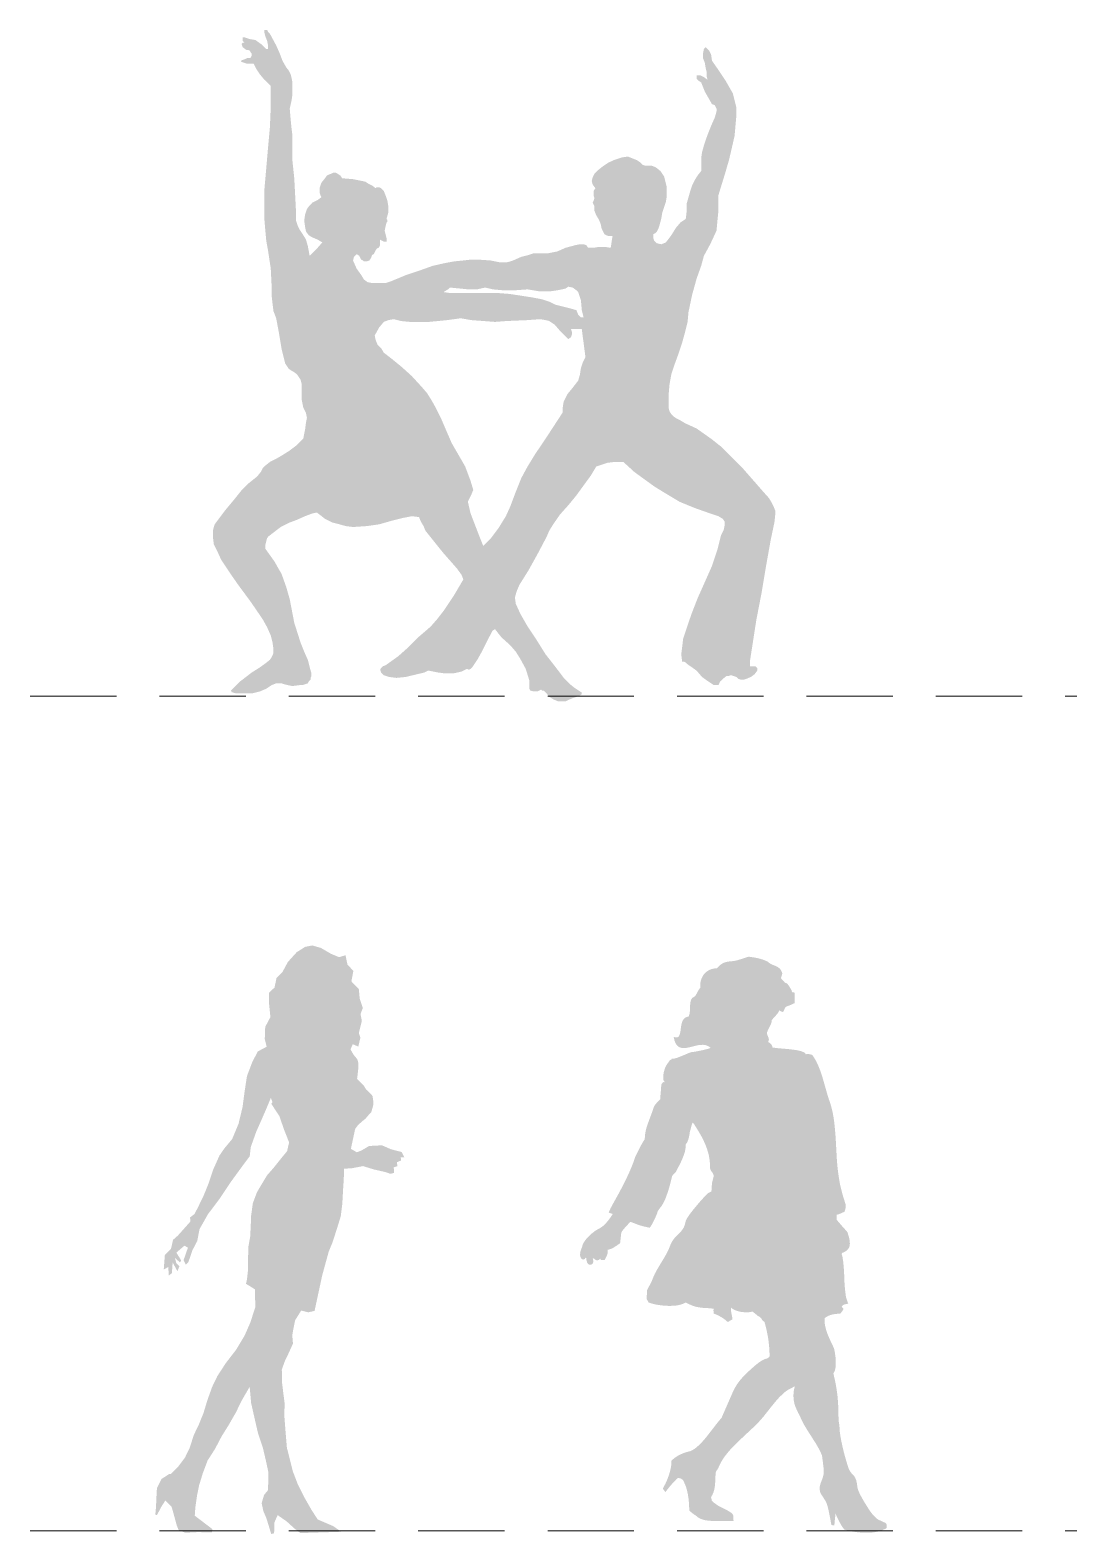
# Model space of a CAD drawing. Header units: millimetres. Extents: x 236 to 248.7, y 149.2 to 166.6.
# Drawn here: x 235.956 to 238.967, y 157.48 to 161.841 of the extents above; entities that cross this region are included whole.
import ezdxf

# ---------------------------------------------------------------- set-up
doc = ezdxf.new("R2010")
doc.units = ezdxf.units.MM
doc.linetypes.add('TRATTEGGIATA2', pattern=[0.375, 0.25, -0.125])
doc.layers.add('FIGURE_PERSONE', color=252, linetype='Continuous', lineweight=0)

msp = doc.modelspace()

# ---------------------------------------------------------------- hatches: boundary and pattern name
at = {"layer": 'FIGURE_PERSONE', "linetype": 'Continuous'}
h = msp.add_hatch(color=252, dxfattribs=at)
h.paths.add_polyline_path([(237.8617, 160.9946), (237.8643, 161.0234), (237.8748, 161.0732), (237.8879, 161.1204), (237.901, 161.1571), (237.9088, 161.1859), (237.9272, 161.2199), (237.9455, 161.2592), (237.9481, 161.2881), (237.9508, 161.3143), (237.9508, 161.3379), (237.9508, 161.3614), (237.9612, 161.3955), (237.9717, 161.4296), (237.9822, 161.4663), (237.9901, 161.5003), (237.9979, 161.5344), (238.0006, 161.5658), (238.0032, 161.5947), (238.0032, 161.6156), (237.9979, 161.6366), (237.9927, 161.6575), (237.9822, 161.6759), (237.9717, 161.6942), (237.9508, 161.7257), (237.9324, 161.7519), (237.9298, 161.7702), (237.9246, 161.7807), (237.9193, 161.7859), (237.9141, 161.7912), (237.9088, 161.7859), (237.9062, 161.7728), (237.9062, 161.7597), (237.9115, 161.7466), (237.9141, 161.7309), (237.9167, 161.7204), (237.9167, 161.7073), (237.9193, 161.6969), (237.9088, 161.7047), (237.8984, 161.71), (237.8931, 161.71), (237.8879, 161.71), (237.8879, 161.7047), (237.8879, 161.6995), (237.8931, 161.6942), (237.901, 161.689), (237.9115, 161.6628), (237.9324, 161.6261), (237.9403, 161.6235), (237.9429, 161.6182), (237.9455, 161.613), (237.9455, 161.6051), (237.9403, 161.5868), (237.9298, 161.5632), (237.9193, 161.537), (237.9088, 161.5056), (237.9036, 161.4872), (237.901, 161.4689), (237.901, 161.4505), (237.901, 161.4322), (237.8905, 161.4191), (237.8826, 161.406), (237.8748, 161.3903), (237.8695, 161.3745), (237.8643, 161.3562), (237.8591, 161.3379), (237.8591, 161.3169), (237.8564, 161.2933), (237.8407, 161.2828), (237.8276, 161.2671), (237.8145, 161.2461), (237.7988, 161.2252), (237.7857, 161.2199), (237.7726, 161.2226), (237.77, 161.2252), (237.7647, 161.2304), (237.7621, 161.2383), (237.7621, 161.2488), (237.7673, 161.2514), (237.7726, 161.2566), (237.7778, 161.2671), (237.7804, 161.275), (237.7857, 161.2959), (237.7883, 161.3117), (237.7935, 161.3274), (237.7988, 161.3431), (237.8014, 161.3588), (237.8014, 161.3719), (237.8014, 161.385), (237.7988, 161.3955), (237.7962, 161.406), (237.7935, 161.4165), (237.7831, 161.4322), (237.77, 161.4427), (237.7569, 161.4479), (237.7464, 161.4479), (237.7385, 161.4479), (237.7307, 161.4505), (237.7228, 161.4584), (237.7149, 161.4636), (237.7018, 161.4689), (237.6887, 161.4741), (237.6704, 161.4715), (237.6468, 161.4636), (237.6311, 161.4558), (237.6154, 161.4453), (237.6023, 161.4348), (237.5918, 161.4243), (237.5865, 161.4139), (237.5839, 161.4034), (237.5865, 161.3929), (237.5944, 161.3824), (237.5892, 161.3745), (237.5892, 161.3693), (237.5892, 161.3614), (237.5918, 161.3536), (237.5892, 161.3457), (237.5865, 161.3405), (237.5892, 161.3352), (237.5918, 161.33), (237.5918, 161.3169), (237.597, 161.3038), (237.6049, 161.2907), (237.6101, 161.2776), (237.6127, 161.2645), (237.618, 161.254), (237.6206, 161.2488), (237.6258, 161.2461), (237.6337, 161.2435), (237.6442, 161.2435), (237.6416, 161.2278), (237.6389, 161.2095), (237.6232, 161.2121), (237.6049, 161.2121), (237.5892, 161.2095), (237.5734, 161.2095), (237.5682, 161.2173), (237.5603, 161.2199), (237.5498, 161.2199), (237.5367, 161.2173), (237.5079, 161.2095), (237.4843, 161.199), (237.4581, 161.1937), (237.4319, 161.1937), (237.4162, 161.1937), (237.4005, 161.1885), (237.3795, 161.1833), (237.3559, 161.1728), (237.3481, 161.1702), (237.3376, 161.1675), (237.3271, 161.1675), (237.3166, 161.1675), (237.2904, 161.1728), (237.2537, 161.1754), (237.2354, 161.1754), (237.2118, 161.1728), (237.1856, 161.1702), (237.1568, 161.1649), (237.1227, 161.1571), (237.086, 161.144), (237.0467, 161.1309), (237.0022, 161.1125), (236.9865, 161.1073), (236.9655, 161.1073), (236.9472, 161.1073), (236.9341, 161.1099), (236.9236, 161.1177), (236.9157, 161.1309), (236.9026, 161.1492), (236.8921, 161.1728), (236.8947, 161.1833), (236.9026, 161.1911), (236.9105, 161.1859), (236.9157, 161.1754), (236.921, 161.1728), (236.9236, 161.1702), (236.9314, 161.1702), (236.9393, 161.1728), (236.9445, 161.1806), (236.9472, 161.1885), (236.9524, 161.1911), (236.955, 161.1964), (236.9576, 161.2016), (236.9603, 161.2068), (236.9672, 161.2103), (236.9707, 161.2173), (236.9707, 161.2252), (236.9707, 161.233), (236.9812, 161.2278), (236.9891, 161.2278), (236.9891, 161.2383), (236.9838, 161.2592), (236.9865, 161.2724), (236.9891, 161.2828), (236.9917, 161.2855), (236.9917, 161.2907), (236.9891, 161.2933), (236.9943, 161.3117), (236.9943, 161.33), (236.9917, 161.3457), (236.9865, 161.3614), (236.9812, 161.3745), (236.9734, 161.3824), (236.9681, 161.385), (236.9603, 161.385), (236.9576, 161.3824), (236.9472, 161.3903), (236.9367, 161.3955), (236.9288, 161.4008), (236.9183, 161.4034), (236.8921, 161.4086), (236.8607, 161.4112), (236.8554, 161.4191), (236.8476, 161.4243), (236.8423, 161.427), (236.8345, 161.427), (236.8292, 161.4243), (236.8214, 161.4217), (236.8161, 161.4191), (236.8109, 161.4112), (236.8004, 161.3981), (236.7952, 161.3824), (236.7952, 161.3745), (236.7952, 161.3693), (236.7978, 161.3614), (236.8004, 161.3562), (236.7899, 161.3483), (236.7742, 161.3405), (236.7664, 161.3326), (236.7585, 161.3221), (236.7532, 161.3064), (236.7506, 161.2881), (236.7532, 161.2697), (236.7559, 161.2566), (236.7637, 161.2461), (236.7716, 161.2409), (236.7899, 161.233), (236.803, 161.2252), (236.7847, 161.2042), (236.7664, 161.1859), (236.7611, 161.2147), (236.7559, 161.233), (236.748, 161.2461), (236.7428, 161.254), (236.7375, 161.2619), (236.7323, 161.2724), (236.727, 161.2881), (236.727, 161.3117), (236.7244, 161.3614), (236.7218, 161.4112), (236.7166, 161.461), (236.7166, 161.5108), (236.7166, 161.5344), (236.7139, 161.5554), (236.7113, 161.5816), (236.7087, 161.613), (236.7139, 161.6366), (236.7166, 161.6549), (236.7166, 161.6733), (236.7166, 161.689), (236.7139, 161.7021), (236.7113, 161.7126), (236.7061, 161.7231), (236.6982, 161.7335), (236.6877, 161.7519), (236.6799, 161.7728), (236.6694, 161.7964), (236.6511, 161.8305), (236.6458, 161.8357), (236.6432, 161.841), (236.6353, 161.841), (236.6353, 161.8331), (236.638, 161.8226), (236.6432, 161.8095), (236.6458, 161.7964), (236.6458, 161.7912), (236.6458, 161.7859), (236.6406, 161.7859), (236.6275, 161.799), (236.6091, 161.8122), (236.5934, 161.8148), (236.5777, 161.82), (236.5724, 161.82), (236.5724, 161.8148), (236.5724, 161.8095), (236.5777, 161.8043), (236.5724, 161.8043), (236.5698, 161.8017), (236.5698, 161.799), (236.5724, 161.7912), (236.5829, 161.7833), (236.5882, 161.7833), (236.5934, 161.7807), (236.596, 161.7755), (236.5986, 161.7728), (236.5986, 161.7676), (236.596, 161.7624), (236.5934, 161.7597), (236.5855, 161.7597), (236.5803, 161.7571), (236.5724, 161.7545), (236.5698, 161.7545), (236.5672, 161.7493), (236.5829, 161.744), (236.6039, 161.744), (236.6117, 161.7283), (236.6222, 161.7126), (236.6353, 161.6969), (236.6537, 161.6785), (236.6537, 161.6182), (236.6511, 161.558), (236.6458, 161.5003), (236.6406, 161.4401), (236.6353, 161.3798), (236.6353, 161.3195), (236.6353, 161.2907), (236.638, 161.2592), (236.6406, 161.2304), (236.6458, 161.2016), (236.6537, 161.1492), (236.6563, 161.0968), (236.6563, 161.0706), (236.6589, 161.047), (236.6615, 161.026), (236.6694, 161.0051), (236.6773, 160.9631), (236.6851, 160.916), (236.6904, 160.895), (236.6956, 160.8741), (236.7008, 160.8662), (236.7061, 160.8583), (236.7139, 160.8531), (236.7192, 160.8505), (236.7297, 160.8426), (236.7349, 160.8347), (236.7401, 160.8269), (236.7428, 160.8164), (236.7428, 160.7954), (236.7428, 160.7719), (236.748, 160.7457), (236.7559, 160.7299), (236.7585, 160.7168), (236.7559, 160.7037), (236.7532, 160.6828), (236.748, 160.6566), (236.727, 160.6356), (236.7061, 160.6199), (236.6851, 160.6068), (236.6668, 160.5963), (236.6511, 160.5884), (236.638, 160.5779), (236.6301, 160.5701), (236.6248, 160.5596), (236.6144, 160.5465), (236.5882, 160.5255), (236.5698, 160.5072), (236.5489, 160.481), (236.5227, 160.4496), (236.4912, 160.4076), (236.4886, 160.3998), (236.486, 160.3893), (236.486, 160.3814), (236.486, 160.3709), (236.4886, 160.35), (236.4991, 160.329), (236.5096, 160.3054), (236.5253, 160.2818), (236.541, 160.2583), (236.5593, 160.2321), (236.596, 160.1823), (236.6301, 160.1325), (236.6432, 160.1089), (236.6537, 160.0853), (236.6589, 160.0644), (236.6615, 160.046), (236.6615, 160.0355), (236.6589, 160.0277), (236.6563, 160.0224), (236.6511, 160.0146), (236.638, 160.0041), (236.6196, 159.991), (236.5986, 159.9779), (236.5646, 159.9517), (236.5515, 159.9386), (236.541, 159.9281), (236.5384, 159.9255), (236.541, 159.9202), (236.5436, 159.9202), (236.5515, 159.9176), (236.5777, 159.9176), (236.6013, 159.9176), (236.6222, 159.9229), (236.6406, 159.9307), (236.6563, 159.9412), (236.6694, 159.9464), (236.6773, 159.9464), (236.6851, 159.9464), (236.693, 159.9438), (236.7035, 159.9412), (236.7166, 159.9386), (236.7375, 159.9412), (236.7454, 159.9412), (236.7532, 159.9438), (236.7611, 159.9464), (236.7637, 159.9517), (236.769, 159.9569), (236.769, 159.9622), (236.7716, 159.9674), (236.7716, 159.9753), (236.7664, 159.9936), (236.7611, 160.0146), (236.7506, 160.0382), (236.7401, 160.0644), (236.7218, 160.122), (236.7087, 160.1901), (236.6982, 160.2268), (236.6851, 160.2635), (236.6746, 160.2818), (236.6642, 160.3002), (236.6511, 160.3185), (236.638, 160.3369), (236.638, 160.3474), (236.6406, 160.3578), (236.6432, 160.3683), (236.6484, 160.3736), (236.6825, 160.3998), (236.7087, 160.4129), (236.7297, 160.4207), (236.7532, 160.4312), (236.7742, 160.4391), (236.7873, 160.4417), (236.7978, 160.4338), (236.8109, 160.4233), (236.8319, 160.4129), (236.8528, 160.4076), (236.8712, 160.4024), (236.8921, 160.3998), (236.9314, 160.4024), (236.9681, 160.4076), (237.0048, 160.4181), (237.0363, 160.426), (237.0625, 160.4312), (237.0834, 160.4286), (237.0887, 160.4155), (237.0965, 160.4024), (237.1018, 160.3893), (237.1122, 160.3762), (237.1332, 160.35), (237.1542, 160.3238), (237.1751, 160.3002), (237.1935, 160.2792), (237.2066, 160.2609), (237.2118, 160.2478), (237.1856, 160.2032), (237.1542, 160.1561), (237.1358, 160.1325), (237.1175, 160.1115), (237.0965, 160.0932), (237.0782, 160.0775), (237.0625, 160.0617), (237.0467, 160.046), (237.0231, 160.025), (236.9865, 159.9988), (236.9786, 159.9962), (236.9734, 159.991), (236.9707, 159.9857), (236.9734, 159.9779), (236.9812, 159.97), (236.9969, 159.9648), (237.0179, 159.9622), (237.0441, 159.9648), (237.0991, 159.9779), (237.1104, 159.9835), (237.1384, 159.9779), (237.1568, 159.9753), (237.183, 159.9753), (237.2066, 159.9805), (237.2223, 159.9884), (237.2275, 159.9857), (237.2328, 159.9884), (237.238, 159.9936), (237.2433, 160.0015), (237.2537, 160.0172), (237.2668, 160.0408), (237.2773, 160.0617), (237.2878, 160.0827), (237.2957, 160.0984), (237.3035, 160.1037), (237.3219, 160.0801), (237.3481, 160.0565), (237.3638, 160.0382), (237.3769, 160.0172), (237.3926, 159.9884), (237.4031, 159.9543), (237.4031, 159.9438), (237.4031, 159.936), (237.4031, 159.9307), (237.4057, 159.9255), (237.4162, 159.9229), (237.4267, 159.9229), (237.4319, 159.9255), (237.4372, 159.9281), (237.4398, 159.9255), (237.445, 159.9255), (237.4529, 159.9176), (237.4608, 159.9071), (237.4739, 159.8993), (237.487, 159.894), (237.4974, 159.894), (237.5079, 159.894), (237.5184, 159.8993), (237.5315, 159.9045), (237.5472, 159.9098), (237.5551, 159.915), (237.5551, 159.9202), (237.5498, 159.9229), (237.5341, 159.9333), (237.521, 159.9438), (237.5027, 159.9622), (237.4791, 159.9936), (237.4503, 160.0303), (237.4241, 160.0722), (237.3979, 160.1115), (237.3769, 160.1482), (237.3638, 160.177), (237.3612, 160.1954), (237.3664, 160.2137), (237.3743, 160.2321), (237.3874, 160.253), (237.4005, 160.274), (237.4267, 160.3212), (237.4529, 160.3709), (237.4608, 160.3893), (237.4739, 160.4102), (237.4922, 160.4364), (237.5158, 160.4627), (237.5394, 160.4915), (237.5603, 160.5203), (237.5813, 160.5491), (237.597, 160.5753), (237.6127, 160.5806), (237.6285, 160.5858), (237.6494, 160.5884), (237.6756, 160.5884), (237.7071, 160.5596), (237.7647, 160.5177), (237.7988, 160.4967), (237.8381, 160.4731), (237.8826, 160.4548), (237.9272, 160.4391), (237.9508, 160.4312), (237.9639, 160.4233), (237.9691, 160.4155), (237.9691, 160.405), (237.9665, 160.3919), (237.9586, 160.3762), (237.9481, 160.3343), (237.9324, 160.2871), (237.9115, 160.2399), (237.8905, 160.1928), (237.8722, 160.1456), (237.8564, 160.0984), (237.8486, 160.0748), (237.8459, 160.0513), (237.8433, 160.0303), (237.8459, 160.0093), (237.8512, 160.0093), (237.8564, 160.0067), (237.8617, 160.0015), (237.8695, 159.9962), (237.8879, 159.9831), (237.9036, 159.9648), (237.9219, 159.9517), (237.9377, 159.9412), (237.9429, 159.9412), (237.9508, 159.9412), (237.9534, 159.9464), (237.956, 159.9517), (237.9639, 159.9595), (237.9743, 159.9674), (237.9796, 159.9674), (237.9874, 159.97), (237.9953, 159.9674), (238.0032, 159.9648), (238.0084, 159.9595), (238.0163, 159.9569), (238.0241, 159.9569), (238.032, 159.9595), (238.0451, 159.9648), (238.0556, 159.9726), (238.0634, 159.9831), (238.0634, 159.991), (238.0608, 159.9936), (238.0582, 159.9962), (238.0503, 159.9962), (238.0425, 159.9962), (238.0425, 160.0119), (238.0503, 160.0617), (238.0608, 160.1299), (238.0765, 160.2111), (238.0896, 160.2897), (238.1027, 160.3631), (238.1132, 160.4129), (238.1158, 160.4364), (238.1158, 160.4469), (238.1106, 160.46), (238.1054, 160.4705), (238.0975, 160.4836), (238.0765, 160.5072), (238.0582, 160.5282), (238.0215, 160.5701), (237.9874, 160.6042), (237.9586, 160.633), (237.9324, 160.6539), (237.8879, 160.6854), (237.8538, 160.7011), (237.8407, 160.709), (237.8302, 160.7142), (237.8224, 160.7195), (237.8145, 160.7273), (237.8093, 160.7352), (237.8066, 160.7457), (237.8066, 160.7614), (237.8066, 160.7823), (237.8093, 160.8138), (237.8145, 160.8426), (237.825, 160.8741), (237.8355, 160.9029), (237.8459, 160.9343), (237.8538, 160.9631)])
h.paths.add_polyline_path([(236.955, 160.9553), (236.9681, 160.9789), (236.9812, 160.9946), (236.9943, 160.9998), (237.01, 161.0025), (237.031, 160.9972), (237.0572, 160.9946), (237.0834, 160.9946), (237.1122, 160.9946), (237.1646, 160.9998), (237.204, 161.0051), (237.2354, 160.9998), (237.2695, 160.9972), (237.3035, 160.9946), (237.3376, 160.9972), (237.3979, 160.9998), (237.4345, 161.0025), (237.4503, 160.9998), (237.4608, 160.9972), (237.4686, 160.992), (237.4765, 160.9867), (237.4922, 160.9684), (237.5158, 160.9448), (237.5236, 160.95), (237.5263, 160.9579), (237.5263, 160.9658), (237.5236, 160.9736), (237.5551, 160.9736), (237.5577, 160.9527), (237.5603, 160.9343), (237.5629, 160.9134), (237.5656, 160.8924), (237.5577, 160.8767), (237.5525, 160.861), (237.5498, 160.8426), (237.5446, 160.8243), (237.5263, 160.8007), (237.5132, 160.785), (237.5079, 160.7745), (237.5027, 160.764), (237.5001, 160.7483), (237.5001, 160.7326), (237.4608, 160.6723), (237.4188, 160.6094), (237.3979, 160.5753), (237.3795, 160.5413), (237.3638, 160.502), (237.3481, 160.46), (237.335, 160.4312), (237.314, 160.3971), (237.2904, 160.3657), (237.2695, 160.3447), (237.259, 160.3709), (237.2459, 160.405), (237.2328, 160.4391), (237.2249, 160.4731), (237.2328, 160.4889), (237.2406, 160.5072), (237.2328, 160.5334), (237.2249, 160.5544), (237.2171, 160.5753), (237.2066, 160.5937), (237.1778, 160.6435), (237.1463, 160.7168), (237.1332, 160.743), (237.1201, 160.7666), (237.107, 160.7876), (237.0913, 160.8059), (237.0625, 160.8374), (237.0336, 160.8636), (237.0048, 160.8872), (236.9812, 160.9055), (236.9734, 160.9186), (236.9629, 160.9291), (236.9576, 160.9422)], flags=16)
h.paths.add_polyline_path([(237.1542, 161.0811), (237.1673, 161.0889), (237.1725, 161.0942), (237.2013, 161.0915), (237.2275, 161.0889), (237.2511, 161.0889), (237.2747, 161.0942), (237.2983, 161.0889), (237.3271, 161.0863), (237.3612, 161.0863), (237.3979, 161.0889), (237.4293, 161.0837), (237.466, 161.0837), (237.4843, 161.0863), (237.4974, 161.0889), (237.5079, 161.0915), (237.5158, 161.0968), (237.5289, 161.0942), (237.5394, 161.0863), (237.5446, 161.0811), (237.5472, 161.0732), (237.5498, 161.0653), (237.5525, 161.0575), (237.5551, 161.0287), (237.5603, 161.0077), (237.5525, 161.0077), (237.5498, 161.0103), (237.5446, 161.0156), (237.5394, 161.0287), (237.521, 161.0339), (237.4791, 161.0444), (237.4634, 161.0522), (237.4398, 161.0601), (237.4136, 161.0653), (237.3795, 161.0706), (237.3455, 161.0758), (237.3114, 161.0784), (237.2747, 161.0784), (237.2406, 161.0784), (237.2092, 161.0784), (237.1882, 161.0784), (237.1725, 161.0784)], flags=16)
for points in [[(236.7315, 157.6249), (236.7175, 157.6615), (236.7092, 157.6953), (236.7004, 157.7294), (236.6964, 157.7777), (236.6928, 157.8245), (236.694, 157.8571), (236.6896, 157.8916), (236.6865, 157.9175), (236.6857, 157.9562), (236.6946, 157.981), (236.7061, 158.005), (236.718, 158.0315), (236.716, 158.056), (236.7192, 158.0741), (236.7243, 158.0993), (236.7419, 158.1275), (236.7621, 158.1222), (236.7806, 158.1263), (236.8027, 158.2291), (236.8215, 158.2978), (236.833, 158.3261), (236.8471, 158.37), (236.8565, 158.4008), (236.8609, 158.4356), (236.8636, 158.4831), (236.8652, 158.5083), (236.8664, 158.5388), (236.8887, 158.5401), (236.9211, 158.5463), (236.9529, 158.5365), (236.9867, 158.5289), (237.0001, 158.5239), (237.0111, 158.5267), (237.0101, 158.5426), (237.0208, 158.5461), (237.019, 158.5575), (237.0311, 158.5624), (237.0304, 158.5716), (237.0408, 158.5715), (237.0331, 158.5872), (237.0022, 158.5951), (236.976, 158.6066), (236.9387, 158.6047), (236.9167, 158.5917), (236.9031, 158.5864), (236.8859, 158.5964), (236.8975, 158.6507), (236.8989, 158.6552), (236.9054, 158.6637), (236.9135, 158.6716), (236.9199, 158.6772), (236.9282, 158.6839), (236.9375, 158.6949), (236.9449, 158.7026), (236.9485, 158.715), (236.9511, 158.7256), (236.9507, 158.7359), (236.9484, 158.7501), (236.9402, 158.7594), (236.931, 158.7676), (236.9233, 158.7793), (236.9152, 158.7875), (236.9039, 158.7996), (236.9069, 158.8241), (236.9077, 158.845), (236.9045, 158.856), (236.8933, 158.8699), (236.8848, 158.8849), (236.8913, 158.8998), (236.9073, 158.8929), (236.9134, 158.9188), (236.9089, 158.9319), (236.9176, 158.9677), (236.9137, 158.9872), (236.9206, 159.0049), (236.9115, 159.0323), (236.9088, 159.06), (236.8873, 159.0821), (236.8931, 159.1123), (236.8759, 159.1311), (236.8703, 159.1578), (236.8515, 159.1522), (236.8278, 159.1623), (236.7991, 159.179), (236.774, 159.1862), (236.7533, 159.1821), (236.7288, 159.1666), (236.7031, 159.1381), (236.6881, 159.1101), (236.6703, 159.0914), (236.6645, 159.0641), (236.6481, 159.0486), (236.6489, 159.0159), (236.6527, 158.9786), (236.6376, 158.95), (236.6363, 158.9146), (236.6419, 158.8926), (236.616, 158.8788), (236.5998, 158.8473), (236.5847, 158.8073), (236.5781, 158.7641), (236.5719, 158.7173), (236.5603, 158.6692), (236.5419, 158.6249), (236.5187, 158.5969), (236.5051, 158.5771), (236.4871, 158.5368), (236.4732, 158.4954), (236.4584, 158.4589), (236.4416, 158.4246), (236.4326, 158.4073), (236.4198, 158.3974), (236.4208, 158.3856), (236.3847, 158.3451), (236.3705, 158.3324), (236.3647, 158.3069), (236.3468, 158.2886), (236.3435, 158.2463), (236.3566, 158.2536), (236.3583, 158.2292), (236.3671, 158.2359), (236.3694, 158.2668), (236.3832, 158.2414), (236.3889, 158.2557), (236.3798, 158.2653), (236.3759, 158.2809), (236.3904, 158.2666), (236.394, 158.2727), (236.3802, 158.2955), (236.4034, 158.3155), (236.4136, 158.3098), (236.4011, 158.2737), (236.4077, 158.2606), (236.4152, 158.2686), (236.4268, 158.3026), (236.4407, 158.3292), (236.4472, 158.3635), (236.4716, 158.4067), (236.5059, 158.4523), (236.5359, 158.4975), (236.5649, 158.5375), (236.5927, 158.575), (236.5957, 158.6015), (236.6115, 158.6458), (236.6284, 158.684), (236.6431, 158.718), (236.6539, 158.7442), (236.6588, 158.7314), (236.6552, 158.7271), (236.6791, 158.6905), (236.691, 158.6553), (236.7068, 158.6151), (236.701, 158.5896), (236.681, 158.5653), (236.6603, 158.5394), (236.6428, 158.5194), (236.6278, 158.4946), (236.6135, 158.4702), (236.6016, 158.4383), (236.5968, 158.4025), (236.5956, 158.371), (236.5941, 158.3422), (236.5885, 158.3107), (236.588, 158.2748), (236.5879, 158.2465), (236.5849, 158.2188), (236.582, 158.205), (236.6078, 158.1889), (236.6089, 158.1374), (236.5945, 158.0928), (236.578, 158.055), (236.5534, 158.0139), (236.5237, 157.9754), (236.4989, 157.9373), (236.4839, 157.9061), (236.4699, 157.8672), (236.4587, 157.83), (236.4447, 157.7956), (236.4307, 157.7666), (236.4184, 157.728), (236.4048, 157.7005), (236.3852, 157.6743), (236.3645, 157.6534), (236.3592, 157.6532), (236.3368, 157.6387), (236.3238, 157.6128), (236.3222, 157.5827), (236.3211, 157.5568), (236.3191, 157.5355), (236.3238, 157.5341), (236.336, 157.5574), (236.3481, 157.5765), (236.3662, 157.5587), (236.3745, 157.5293), (236.3811, 157.5047), (236.3867, 157.4909), (236.4062, 157.483), (236.4424, 157.4849), (236.4828, 157.484), (236.4846, 157.4935), (236.4334, 157.5325), (236.4353, 157.558), (236.4401, 157.5916), (236.4462, 157.6211), (236.4568, 157.6558), (236.4707, 157.6926), (236.4922, 157.7262), (236.5115, 157.763), (236.5327, 157.797), (236.5527, 157.8319), (236.5689, 157.8653), (236.5925, 157.9063), (236.5968, 157.8591), (236.6062, 157.8175), (236.6163, 157.7734), (236.6309, 157.7291), (236.6396, 157.6921), (236.6466, 157.6591), (236.6464, 157.6265), (236.6452, 157.6059), (236.6342, 157.5925), (236.6273, 157.5687), (236.6321, 157.546), (236.6416, 157.5236), (236.6549, 157.4796), (236.6634, 157.4813), (236.6643, 157.5129), (236.6736, 157.5341), (236.6993, 157.5162), (236.7226, 157.4951), (236.7396, 157.482), (236.8582, 157.4859), (236.8348, 157.5021), (236.7898, 157.5214), (236.7712, 157.5502), (236.7523, 157.5833)], [(238.0384, 159.1536), (238.0416, 159.1533), (238.0449, 159.1527), (238.0481, 159.1523), (238.0514, 159.1517), (238.0547, 159.1513), (238.0581, 159.1506), (238.0616, 159.15), (238.065, 159.1492), (238.0687, 159.1485), (238.0721, 159.1475), (238.0756, 159.1465), (238.0792, 159.1454), (238.0828, 159.1441), (238.0865, 159.1425), (238.0901, 159.141), (238.0938, 159.1393), (238.0966, 159.1368), (238.0997, 159.1345), (238.1028, 159.1328), (238.1058, 159.1312), (238.1089, 159.1299), (238.112, 159.1285), (238.115, 159.1274), (238.1179, 159.126), (238.1208, 159.1247), (238.1237, 159.1232), (238.1262, 159.1212), (238.1287, 159.1189), (238.131, 159.1163), (238.1329, 159.1132), (238.1348, 159.1094), (238.1363, 159.105), (238.1323, 159.0919), (238.1329, 159.0904), (238.134, 159.0889), (238.1359, 159.0869), (238.1381, 159.085), (238.14, 159.0831), (238.1419, 159.0812), (238.143, 159.0795), (238.1436, 159.0781), (238.1467, 159.0775), (238.1496, 159.0758), (238.152, 159.0733), (238.1545, 159.0701), (238.157, 159.0666), (238.1591, 159.0628), (238.1614, 159.0591), (238.1635, 159.0559), (238.1639, 159.0522), (238.1649, 159.0507), (238.1662, 159.0505), (238.1678, 159.0507), (238.1693, 159.0507), (238.1706, 159.0499), (238.1716, 159.0476), (238.172, 159.043), (238.172, 159.0191), (238.1584, 159.0129), (238.1519, 159.0106), (238.1474, 159.0083), (238.1448, 159.006), (238.143, 159.0037), (238.1421, 159.0012), (238.1413, 158.9987), (238.1402, 158.9961), (238.1381, 158.9934), (238.1371, 158.9936), (238.1361, 158.9938), (238.1352, 158.9941), (238.1342, 158.9945), (238.1329, 158.9951), (238.1313, 158.9959), (238.1296, 158.9968), (238.1273, 158.998), (238.1256, 158.9941), (238.1233, 158.9903), (238.1204, 158.9865), (238.1172, 158.9828), (238.1139, 158.9792), (238.1108, 158.9757), (238.1081, 158.9727), (238.1058, 158.9698), (238.1051, 158.9644), (238.1034, 158.9591), (238.1011, 158.9537), (238.0986, 158.9485), (238.0961, 158.9435), (238.0938, 158.9389), (238.0922, 158.9347), (238.0915, 158.9311), (238.0924, 158.9282), (238.0936, 158.9249), (238.0949, 158.9219), (238.0961, 158.9186), (238.097, 158.9154), (238.0972, 158.9123), (238.0966, 158.9092), (238.0949, 158.9063), (238.0972, 158.9052), (238.0995, 158.9039), (238.1016, 158.9019), (238.1035, 158.8998), (238.1053, 158.8977), (238.1064, 158.8952), (238.1072, 158.8929), (238.1076, 158.8904), (238.1124, 158.8897), (238.1181, 158.8889), (238.1246, 158.8881), (238.1317, 158.8876), (238.1394, 158.8868), (238.1474, 158.8862), (238.1555, 158.8855), (238.1635, 158.8845), (238.1712, 158.8835), (238.1787, 158.8824), (238.1854, 158.8809), (238.1913, 158.8793), (238.1965, 158.8774), (238.2004, 158.8753), (238.203, 158.8728), (238.2042, 158.8699), (238.2057, 158.8711), (238.2076, 158.8716), (238.2097, 158.8718), (238.212, 158.8715), (238.2145, 158.8709), (238.2172, 158.8703), (238.2199, 158.8697), (238.2224, 158.8693), (238.227, 158.863), (238.2312, 158.8561), (238.2352, 158.8488), (238.2389, 158.841), (238.2423, 158.8329), (238.2456, 158.8247), (238.2485, 158.8163), (238.2513, 158.8076), (238.254, 158.7988), (238.2565, 158.79), (238.259, 158.7814), (238.2613, 158.7729), (238.2638, 158.7645), (238.2661, 158.7564), (238.2684, 158.7486), (238.2707, 158.7411), (238.2753, 158.7283), (238.2791, 158.7146), (238.2824, 158.7005), (238.2849, 158.6859), (238.287, 158.6708), (238.2885, 158.6554), (238.2899, 158.6399), (238.291, 158.6242), (238.2918, 158.6084), (238.2928, 158.5927), (238.2935, 158.5772), (238.2945, 158.5619), (238.2958, 158.5467), (238.2974, 158.5321), (238.2993, 158.5178), (238.3016, 158.5042), (238.3029, 158.4965), (238.3046, 158.4881), (238.3068, 158.4792), (238.3091, 158.4704), (238.3114, 158.4618), (238.3138, 158.4536), (238.3163, 158.4459), (238.3184, 158.4394), (238.3198, 158.434), (238.32, 158.4286), (238.319, 158.4223), (238.3161, 158.4137), (238.3131, 158.4125), (238.3102, 158.4112), (238.3071, 158.4098), (238.3043, 158.4085), (238.3014, 158.4073), (238.2987, 158.4064), (238.2964, 158.4058), (238.2941, 158.4056), (238.2941, 158.4024), (238.2941, 158.3982), (238.2941, 158.3937), (238.2941, 158.3905), (238.2964, 158.3876), (238.2987, 158.3845), (238.3014, 158.3817), (238.3039, 158.3786), (238.3066, 158.3755), (238.3092, 158.3725), (238.3119, 158.3696), (238.3144, 158.3669), (238.3167, 158.3642), (238.3188, 158.3617), (238.3209, 158.3594), (238.3227, 158.3573), (238.324, 158.3554), (238.325, 158.3541), (238.3255, 158.3527), (238.3257, 158.352), (238.328, 158.3447), (238.3298, 158.3381), (238.3311, 158.3322), (238.3317, 158.3268), (238.3319, 158.322), (238.3317, 158.3178), (238.3309, 158.314), (238.3298, 158.3105), (238.3282, 158.3077), (238.3263, 158.305), (238.324, 158.3027), (238.3215, 158.3006), (238.3186, 158.2987), (238.3158, 158.2971), (238.3125, 158.2956), (238.3091, 158.2942), (238.3083, 158.2906), (238.3092, 158.2872), (238.3104, 158.2841), (238.3106, 158.2824), (238.3127, 158.2686), (238.314, 158.2548), (238.315, 158.2413), (238.3156, 158.2281), (238.3161, 158.2147), (238.3167, 158.2015), (238.3179, 158.1882), (238.3196, 158.1748), (238.3198, 158.1721), (238.3204, 158.1687), (238.3211, 158.165), (238.3223, 158.1614), (238.3234, 158.1576), (238.3248, 158.1539), (238.3259, 158.1505), (238.3271, 158.1478), (238.3248, 158.1468), (238.3223, 158.1463), (238.3196, 158.1459), (238.3169, 158.1453), (238.3142, 158.1443), (238.3119, 158.143), (238.3098, 158.1411), (238.3083, 158.138), (238.3098, 158.1361), (238.3114, 158.1348), (238.3127, 158.1336), (238.3133, 158.1325), (238.3129, 158.1305), (238.3114, 158.1279), (238.3085, 158.1238), (238.3039, 158.1183), (238.3008, 158.1183), (238.2975, 158.1181), (238.2945, 158.1179), (238.2914, 158.1177), (238.2885, 158.1173), (238.2855, 158.1167), (238.2826, 158.1162), (238.2797, 158.1156), (238.2768, 158.1146), (238.2742, 158.1139), (238.2715, 158.1127), (238.2688, 158.1116), (238.2661, 158.11), (238.2636, 158.1085), (238.2611, 158.107), (238.2586, 158.105), (238.2586, 158.0966), (238.259, 158.0899), (238.2604, 158.0826), (238.263, 158.0723), (238.2644, 158.0675), (238.2661, 158.0623), (238.2682, 158.0569), (238.2707, 158.051), (238.2738, 158.0441), (238.2772, 158.0364), (238.2814, 158.0276), (238.2862, 158.0172), (238.2878, 158.0094), (238.2893, 158), (238.2906, 157.9898), (238.2912, 157.9795), (238.2912, 157.9693), (238.2901, 157.9597), (238.2878, 157.9515), (238.2841, 157.9448), (238.2882, 157.9277), (238.2916, 157.9112), (238.2941, 157.8949), (238.2962, 157.8788), (238.2975, 157.8624), (238.2985, 157.8453), (238.2989, 157.8275), (238.2991, 157.8087), (238.3008, 157.7999), (238.302, 157.7889), (238.3027, 157.7793), (238.3029, 157.7738), (238.3052, 157.7594), (238.3079, 157.7452), (238.311, 157.7312), (238.3142, 157.7176), (238.3177, 157.7044), (238.3215, 157.6914), (238.3253, 157.6785), (238.3296, 157.6662), (238.3334, 157.6601), (238.337, 157.6553), (238.3409, 157.6513), (238.3443, 157.6473), (238.3474, 157.6423), (238.3501, 157.636), (238.3522, 157.6271), (238.3537, 157.6154), (238.3543, 157.612), (238.3556, 157.6076), (238.3577, 157.6024), (238.3602, 157.5968), (238.3633, 157.5907), (238.3668, 157.5844), (238.3704, 157.5779), (238.3742, 157.5713), (238.3783, 157.5648), (238.3821, 157.5587), (238.3859, 157.5528), (238.3894, 157.5474), (238.3926, 157.5428), (238.3955, 157.539), (238.3976, 157.5361), (238.3993, 157.5342), (238.4024, 157.5311), (238.4049, 157.5288), (238.407, 157.5267), (238.4087, 157.5251), (238.4101, 157.5238), (238.4114, 157.5229), (238.4126, 157.5221), (238.4135, 157.5215), (238.4147, 157.5209), (238.4158, 157.5204), (238.4174, 157.5196), (238.4191, 157.519), (238.4212, 157.5181), (238.4237, 157.5169), (238.4268, 157.5154), (238.4304, 157.5135), (238.4335, 157.5123), (238.4356, 157.5108), (238.4371, 157.5092), (238.4381, 157.5073), (238.4386, 157.5052), (238.4388, 157.5027), (238.4388, 157.4998), (238.4386, 157.4966), (238.4325, 157.4933), (238.426, 157.4906), (238.4193, 157.4883), (238.4122, 157.4864), (238.4049, 157.4849), (238.3974, 157.4837), (238.3896, 157.4832), (238.3817, 157.4828), (238.3737, 157.483), (238.3654, 157.4834), (238.3572, 157.4841), (238.3489, 157.4851), (238.3405, 157.4864), (238.3322, 157.4882), (238.324, 157.4901), (238.3158, 157.4924), (238.3125, 157.4966), (238.3089, 157.502), (238.3052, 157.5081), (238.3018, 157.5146), (238.2983, 157.5211), (238.2952, 157.5276), (238.2924, 157.5336), (238.2901, 157.539), (238.2897, 157.5319), (238.2885, 157.5219), (238.2876, 157.5119), (238.287, 157.5046), (238.2859, 157.5044), (238.2847, 157.5044), (238.2839, 157.5046), (238.2832, 157.5046), (238.2822, 157.5048), (238.2813, 157.505), (238.2801, 157.5052), (238.2786, 157.5052), (238.277, 157.5125), (238.2757, 157.5204), (238.274, 157.5286), (238.2724, 157.537), (238.2707, 157.5453), (238.269, 157.5531), (238.2671, 157.5604), (238.265, 157.5669), (238.2634, 157.571), (238.2611, 157.5754), (238.2582, 157.58), (238.2552, 157.585), (238.2519, 157.5898), (238.249, 157.5944), (238.2467, 157.5988), (238.2452, 157.6028), (238.2443, 157.6112), (238.245, 157.6191), (238.2473, 157.6266), (238.2502, 157.6342), (238.2531, 157.6421), (238.2554, 157.6507), (238.2565, 157.6601), (238.2558, 157.6708), (238.255, 157.6772), (238.2536, 157.6887), (238.2521, 157.7), (238.2513, 157.7065), (238.2485, 157.7134), (238.2454, 157.7201), (238.242, 157.7268), (238.2383, 157.7333), (238.2345, 157.7399), (238.2305, 157.7464), (238.2262, 157.7529), (238.2222, 157.7594), (238.218, 157.7659), (238.2138, 157.7724), (238.2096, 157.779), (238.2055, 157.7857), (238.2015, 157.7924), (238.1977, 157.7991), (238.1942, 157.806), (238.1908, 157.8131), (238.1866, 157.8221), (238.1821, 157.8307), (238.1779, 157.8395), (238.1741, 157.8487), (238.171, 157.8583), (238.1691, 157.8689), (238.1683, 157.8804), (238.1691, 157.893), (238.1697, 157.8961), (238.1706, 157.9003), (238.1716, 157.9043), (238.172, 157.9076), (238.1697, 157.9063), (238.1676, 157.9053), (238.1655, 157.9041), (238.1637, 157.9032), (238.1618, 157.9022), (238.1599, 157.9013), (238.158, 157.9003), (238.1559, 157.8992), (238.1501, 157.8957), (238.1442, 157.8915), (238.1384, 157.8865), (238.1327, 157.8809), (238.1267, 157.875), (238.121, 157.8687), (238.1152, 157.862), (238.1097, 157.8551), (238.1039, 157.8482), (238.0984, 157.8411), (238.093, 157.8342), (238.0876, 157.8275), (238.0825, 157.8209), (238.0773, 157.8148), (238.0723, 157.8091), (238.0675, 157.8039), (238.0604, 157.7966), (238.0527, 157.7891), (238.0449, 157.7816), (238.0366, 157.774), (238.0284, 157.7663), (238.02, 157.7584), (238.0115, 157.7506), (238.0033, 157.7425), (237.9952, 157.7345), (237.9874, 157.7262), (237.9801, 157.7178), (237.9732, 157.7094), (237.9667, 157.7007), (237.9611, 157.6919), (237.9561, 157.6829), (237.9519, 157.6739), (237.9515, 157.6724), (237.9506, 157.6707), (237.9492, 157.6684), (237.9477, 157.6659), (237.946, 157.6636), (237.9446, 157.6613), (237.9437, 157.6593), (237.9433, 157.6578), (237.9423, 157.6457), (237.9419, 157.6383), (237.9417, 157.6306), (237.9412, 157.6229), (237.9404, 157.6154), (237.9389, 157.608), (237.9368, 157.6005), (237.9335, 157.593), (237.9293, 157.5857), (237.9306, 157.583), (237.931, 157.5804), (237.9314, 157.5775), (237.9327, 157.5748), (237.9356, 157.5721), (237.9383, 157.5698), (237.941, 157.5679), (237.9435, 157.5662), (237.9456, 157.5646), (237.9475, 157.5635), (237.9492, 157.5622), (237.9506, 157.561), (237.9554, 157.5587), (237.9598, 157.5566), (237.9642, 157.5545), (237.9682, 157.5524), (237.9722, 157.5505), (237.9759, 157.5483), (237.9791, 157.5466), (237.9822, 157.5447), (237.9851, 157.543), (237.9874, 157.5413), (237.9895, 157.5395), (237.9912, 157.5378), (237.9926, 157.5361), (237.9935, 157.5345), (237.9941, 157.5328), (237.9941, 157.5313), (237.9943, 157.5211), (237.9949, 157.52), (237.9952, 157.5188), (237.995, 157.5181), (237.9943, 157.5175), (237.9833, 157.5173), (237.9732, 157.5173), (237.9638, 157.5171), (237.955, 157.5169), (237.9469, 157.5169), (237.9394, 157.5171), (237.9324, 157.5173), (237.926, 157.5177), (237.9201, 157.5183), (237.9145, 157.519), (237.9094, 157.5202), (237.9048, 157.5215), (237.9001, 157.523), (237.8961, 157.5251), (237.8921, 157.5274), (237.8885, 157.5303), (237.8864, 157.5321), (237.8837, 157.534), (237.8806, 157.5359), (237.8775, 157.5382), (237.8745, 157.5405), (237.8714, 157.543), (237.8687, 157.5455), (237.8666, 157.5482), (237.8658, 157.5669), (237.8643, 157.5829), (237.8622, 157.5961), (237.8597, 157.607), (237.8572, 157.6156), (237.8545, 157.6227), (237.852, 157.6283), (237.8499, 157.6329), (237.8486, 157.635), (237.8469, 157.6369), (237.8449, 157.6384), (237.8426, 157.6398), (237.8403, 157.6407), (237.8378, 157.6413), (237.8355, 157.6417), (237.8332, 157.6419), (237.8292, 157.6381), (237.8256, 157.6342), (237.8221, 157.6308), (237.8191, 157.6275), (237.8164, 157.6245), (237.8139, 157.6216), (237.8114, 157.6189), (237.8093, 157.6162), (237.8074, 157.6139), (237.8056, 157.6116), (237.8039, 157.6095), (237.8024, 157.6076), (237.801, 157.6057), (237.7997, 157.6039), (237.7984, 157.6024), (237.7972, 157.6009), (237.7899, 157.611), (237.7974, 157.6252), (237.8032, 157.6384), (237.8077, 157.6507), (237.8108, 157.6616), (237.8131, 157.6714), (237.8145, 157.6799), (237.815, 157.6868), (237.815, 157.6921), (237.8181, 157.695), (237.8214, 157.6977), (237.8246, 157.7004), (237.8279, 157.7027), (237.8311, 157.7048), (237.8346, 157.7069), (237.838, 157.7086), (237.8415, 157.7103), (237.8451, 157.7119), (237.8486, 157.7134), (237.852, 157.7147), (237.8557, 157.7159), (237.8591, 157.717), (237.8628, 157.718), (237.8662, 157.719), (237.8697, 157.7197), (237.8754, 157.7224), (237.8812, 157.7259), (237.8869, 157.7303), (237.8925, 157.7351), (237.8982, 157.7404), (237.9038, 157.7464), (237.9094, 157.7527), (237.9151, 157.7594), (237.9207, 157.7665), (237.9262, 157.7736), (237.9318, 157.7809), (237.9375, 157.7882), (237.9431, 157.7956), (237.9488, 157.8027), (237.9546, 157.8098), (237.9603, 157.8167), (237.9914, 157.888), (237.9939, 157.8938), (237.9966, 157.8992), (237.9994, 157.9043), (238.0023, 157.9091), (238.005, 157.9135), (238.0081, 157.9178), (238.011, 157.9218), (238.0138, 157.9254), (238.0167, 157.9289), (238.0196, 157.9321), (238.0223, 157.9352), (238.0249, 157.9379), (238.0274, 157.9406), (238.0299, 157.9429), (238.0322, 157.945), (238.0343, 157.9471), (238.0372, 157.9498), (238.0401, 157.9526), (238.0433, 157.9555), (238.0468, 157.9586), (238.0503, 157.9618), (238.0539, 157.9651), (238.0575, 157.9682), (238.0614, 157.9712), (238.0652, 157.9743), (238.069, 157.9772), (238.0727, 157.9797), (238.0765, 157.982), (238.0802, 157.9841), (238.0836, 157.9858), (238.0871, 157.9872), (238.0903, 157.9879), (238.0922, 157.9887), (238.094, 157.9896), (238.0957, 157.9906), (238.097, 157.9917), (238.098, 157.9927), (238.0988, 157.9939), (238.0993, 157.995), (238.0993, 157.9962), (238.0989, 158.0094), (238.098, 158.0222), (238.0968, 158.0347), (238.0951, 158.047), (238.093, 158.0592), (238.0905, 158.0711), (238.0876, 158.083), (238.0842, 158.0949), (238.0834, 158.0955), (238.0826, 158.0958), (238.0819, 158.0962), (238.0813, 158.0966), (238.0805, 158.097), (238.08, 158.0976), (238.079, 158.0983), (238.0781, 158.0995), (238.0769, 158.1016), (238.0758, 158.1037), (238.0744, 158.1056), (238.0729, 158.1072), (238.0715, 158.1087), (238.07, 158.1097), (238.0687, 158.1102), (238.0671, 158.1102), (238.0658, 158.1116), (238.0642, 158.1129), (238.0625, 158.1142), (238.0606, 158.1158), (238.0583, 158.1175), (238.056, 158.1196), (238.0531, 158.1219), (238.0503, 158.1248), (238.0483, 158.124), (238.0456, 158.1234), (238.0426, 158.1229), (238.0391, 158.1225), (238.0351, 158.1223), (238.0309, 158.1223), (238.0265, 158.1225), (238.0219, 158.1229), (238.0171, 158.1234), (238.0123, 158.1244), (238.0077, 158.1256), (238.0031, 158.1271), (237.9987, 158.1288), (237.9947, 158.1309), (237.9908, 158.1332), (237.9876, 158.1361), (237.9872, 158.1317), (237.9874, 158.1271), (237.9881, 158.1227), (237.9889, 158.1181), (237.9899, 158.1137), (237.9906, 158.1095), (237.9914, 158.1054), (237.9916, 158.1016), (237.9889, 158.1001), (237.9866, 158.0989), (237.9847, 158.098), (237.9832, 158.097), (237.9816, 158.096), (237.9805, 158.0953), (237.9793, 158.0945), (237.9782, 158.0937), (237.9764, 158.0957), (237.9743, 158.0974), (237.9722, 158.0993), (237.9697, 158.1012), (237.9672, 158.1031), (237.9646, 158.1049), (237.9619, 158.1068), (237.959, 158.1085), (237.9561, 158.11), (237.9533, 158.1116), (237.9504, 158.1131), (237.9477, 158.1144), (237.945, 158.1156), (237.9423, 158.1167), (237.94, 158.1175), (237.9377, 158.1183), (237.9373, 158.1223), (237.9368, 158.1252), (237.9366, 158.1282), (237.9373, 158.1325), (237.9324, 158.1332), (237.9276, 158.1338), (237.923, 158.1342), (237.9186, 158.1346), (237.9141, 158.1348), (237.9097, 158.135), (237.9051, 158.1353), (237.9007, 158.1359), (237.8961, 158.1365), (237.8911, 158.1373), (237.8862, 158.1384), (237.8808, 158.1399), (237.8752, 158.1419), (237.8693, 158.1443), (237.8628, 158.1472), (237.8559, 158.1507), (237.8505, 158.1478), (237.8444, 158.1455), (237.8378, 158.1436), (237.8308, 158.1422), (237.8233, 158.1415), (237.8156, 158.1411), (237.8077, 158.1409), (237.8001, 158.1413), (237.7922, 158.1417), (237.7847, 158.1426), (237.7775, 158.1436), (237.7706, 158.1447), (237.7642, 158.1461), (237.7585, 158.1476), (237.7535, 158.1491), (237.7493, 158.1507), (237.7483, 158.1516), (237.7474, 158.1532), (237.7462, 158.1551), (237.7453, 158.157), (237.7443, 158.1587), (237.7435, 158.1603), (237.743, 158.1614), (237.7428, 158.1618), (237.7445, 158.1873), (237.7456, 158.1896), (237.7472, 158.1927), (237.7491, 158.1961), (237.7512, 158.1999), (237.7533, 158.204), (237.7554, 158.208), (237.7573, 158.2118), (237.7589, 158.2155), (237.7612, 158.2216), (237.7639, 158.2277), (237.7667, 158.2339), (237.77, 158.2402), (237.7734, 158.2465), (237.7773, 158.2528), (237.7809, 158.2592), (237.7847, 158.2655), (237.7886, 158.2718), (237.7924, 158.2782), (237.7961, 158.2845), (237.7997, 158.2906), (237.803, 158.2969), (237.806, 158.3033), (237.8087, 158.3094), (237.811, 158.3155), (237.8133, 158.3213), (237.816, 158.3265), (237.8189, 158.3311), (237.8219, 158.3353), (237.8252, 158.3391), (237.8286, 158.3426), (237.8321, 158.346), (237.8355, 158.3495), (237.8388, 158.3527), (237.8421, 158.3564), (237.8451, 158.36), (237.848, 158.364), (237.8505, 158.3684), (237.8526, 158.3732), (237.8543, 158.3786), (237.8557, 158.3847), (237.8566, 158.3884), (237.8587, 158.3926), (237.8616, 158.3976), (237.8653, 158.4029), (237.8693, 158.4087), (237.8739, 158.4146), (237.8787, 158.4208), (237.8837, 158.4267), (237.8887, 158.4327), (237.8934, 158.4382), (237.898, 158.4436), (237.9021, 158.4482), (237.9057, 158.4522), (237.9086, 158.4555), (237.9107, 158.4576), (237.9117, 158.4589), (237.913, 158.4605), (237.9147, 158.4622), (237.9168, 158.4643), (237.9191, 158.4662), (237.9218, 158.4683), (237.9247, 158.47), (237.9278, 158.4714), (237.9308, 158.4723), (237.931, 158.4781), (237.9316, 158.4884), (237.9329, 158.4996), (237.9352, 158.5082), (237.937, 158.5153), (237.9368, 158.5207), (237.9352, 158.5249), (237.9327, 158.5285), (237.9301, 158.5321), (237.9278, 158.5366), (237.9262, 158.5421), (237.9264, 158.5494), (237.9262, 158.5559), (237.9256, 158.5626), (237.9247, 158.5691), (237.9235, 158.5759), (237.922, 158.5824), (237.9201, 158.5889), (237.9182, 158.5954), (237.9159, 158.6017), (237.9134, 158.6081), (237.9107, 158.6142), (237.908, 158.6203), (237.9051, 158.6261), (237.9023, 158.6318), (237.8992, 158.6372), (237.8961, 158.6426), (237.8931, 158.6476), (237.8909, 158.6512), (237.8885, 158.6552), (237.886, 158.6594), (237.8833, 158.6635), (237.881, 158.6671), (237.8789, 158.67), (237.877, 158.6717), (237.8758, 158.6719), (237.8748, 158.6692), (237.8737, 158.6662), (237.8727, 158.6627), (237.8718, 158.6591), (237.8708, 158.6552), (237.8699, 158.6514), (237.8687, 158.6476), (237.8678, 158.6439), (237.8672, 158.6387), (237.8662, 158.6337), (237.8653, 158.6288), (237.8639, 158.6242), (237.8624, 158.6198), (237.8607, 158.6157), (237.8584, 158.6121), (237.8559, 158.609), (237.8561, 158.604), (237.8557, 158.5987), (237.8549, 158.5931), (237.8536, 158.5874), (237.8516, 158.5814), (237.8497, 158.5755), (237.8474, 158.5697), (237.8449, 158.564), (237.8423, 158.5582), (237.8398, 158.5528), (237.8371, 158.5477), (237.8346, 158.5429), (237.8323, 158.5385), (237.8302, 158.5344), (237.8283, 158.531), (237.8269, 158.5281), (237.8254, 158.5266), (237.824, 158.5252), (237.8227, 158.5239), (237.8212, 158.5226), (237.82, 158.5212), (237.8187, 158.5199), (237.8175, 158.5183), (237.8166, 158.5166), (237.8127, 158.5003), (237.8089, 158.4861), (237.8053, 158.4739), (237.8016, 158.4633), (237.7984, 158.4543), (237.7951, 158.4468), (237.792, 158.4407), (237.7892, 158.4355), (237.7865, 158.4311), (237.784, 158.4277), (237.7817, 158.4248), (237.7798, 158.4223), (237.778, 158.42), (237.7765, 158.4177), (237.7752, 158.4154), (237.7742, 158.4129), (237.774, 158.4112), (237.7725, 158.407), (237.7698, 158.4006), (237.7665, 158.3934), (237.7627, 158.3857), (237.7589, 158.3782), (237.7552, 158.3721), (237.752, 158.3677), (237.7464, 158.3688), (237.7416, 158.3698), (237.7372, 158.3707), (237.7332, 158.3717), (237.7297, 158.3727), (237.7265, 158.3736), (237.7234, 158.3746), (237.7205, 158.3755), (237.7177, 158.3765), (237.715, 158.3774), (237.7123, 158.3786), (237.7094, 158.3796), (237.7064, 158.3809), (237.7031, 158.382), (237.6994, 158.3834), (237.6956, 158.3847), (237.6929, 158.3817), (237.6891, 158.3776), (237.6849, 158.373), (237.6805, 158.3682), (237.6762, 158.3633), (237.6726, 158.3587), (237.6703, 158.3546), (237.6693, 158.3516), (237.6661, 158.3226), (237.663, 158.3205), (237.6601, 158.3186), (237.6573, 158.3165), (237.6544, 158.3146), (237.6515, 158.3127), (237.6486, 158.3107), (237.6458, 158.309), (237.6429, 158.3073), (237.63, 158.3034), (237.6302, 158.2987), (237.63, 158.2944), (237.6291, 158.2906), (237.6277, 158.2872), (237.6262, 158.2839), (237.6247, 158.2808), (237.623, 158.2776), (237.6214, 158.2745), (237.6195, 158.2743), (237.6176, 158.2739), (237.6157, 158.2737), (237.6139, 158.2737), (237.6122, 158.2739), (237.6107, 158.2747), (237.6093, 158.2759), (237.6082, 158.2778), (237.6067, 158.2759), (237.6049, 158.2745), (237.6028, 158.2736), (237.6005, 158.2732), (237.598, 158.2734), (237.5955, 158.2741), (237.5932, 158.2757), (237.5909, 158.2778), (237.5894, 158.2785), (237.5886, 158.2787), (237.5881, 158.2787), (237.5869, 158.2787), (237.5879, 158.2743), (237.5883, 158.2705), (237.5881, 158.2672), (237.5873, 158.2647), (237.586, 158.2628), (237.584, 158.2615), (237.5814, 158.2605), (237.5781, 158.2601), (237.5756, 158.2609), (237.5735, 158.2622), (237.572, 158.2642), (237.5706, 158.2666), (237.5697, 158.2697), (237.5687, 158.2732), (237.5681, 158.277), (237.5676, 158.2812), (237.5633, 158.2768), (237.5595, 158.2753), (237.5562, 158.2759), (237.5536, 158.2783), (237.5515, 158.282), (237.5503, 158.2864), (237.5501, 158.291), (237.5507, 158.2954), (237.5501, 158.2952), (237.5505, 158.2969), (237.5515, 158.2998), (237.5528, 158.3034), (237.5541, 158.3073), (237.5555, 158.3109), (237.5564, 158.314), (237.5568, 158.3159), (237.5582, 158.3195), (237.5599, 158.3234), (237.5622, 158.327), (237.5647, 158.3309), (237.5677, 158.3345), (237.5708, 158.3383), (237.5743, 158.3418), (237.5777, 158.3452), (237.5814, 158.3485), (237.585, 158.3516), (237.5886, 158.3544), (237.5921, 158.3571), (237.5955, 158.3596), (237.599, 158.3615), (237.6019, 158.3634), (237.6047, 158.3648), (237.6074, 158.3661), (237.6101, 158.3679), (237.613, 158.3698), (237.6157, 158.3719), (237.6186, 158.3744), (237.6212, 158.3769), (237.6239, 158.3797), (237.6266, 158.3826), (237.6293, 158.3857), (237.6318, 158.3888), (237.6343, 158.392), (237.6366, 158.3951), (237.6389, 158.3983), (237.641, 158.4014), (237.6429, 158.4045), (237.6446, 158.4075), (237.6427, 158.4083), (237.641, 158.4089), (237.6394, 158.4093), (237.6381, 158.4097), (237.637, 158.41), (237.6356, 158.4104), (237.6345, 158.411), (237.6331, 158.4118), (237.6343, 158.415), (237.6364, 158.4196), (237.6393, 158.4256), (237.6431, 158.4327), (237.6475, 158.4407), (237.6525, 158.4497), (237.658, 158.4595), (237.6638, 158.4702), (237.6697, 158.4814), (237.6759, 158.493), (237.6818, 158.5053), (237.6878, 158.5178), (237.6935, 158.5302), (237.6989, 158.5431), (237.7039, 158.5557), (237.7083, 158.5684), (237.71, 158.573), (237.7132, 158.5799), (237.7173, 158.5881), (237.7217, 158.5971), (237.7265, 158.606), (237.7309, 158.6138), (237.7347, 158.6201), (237.7374, 158.624), (237.7382, 158.636), (237.7401, 158.6477), (237.7431, 158.6594), (237.747, 158.6708), (237.751, 158.6819), (237.7552, 158.693), (237.7593, 158.7039), (237.7629, 158.7148), (237.7635, 158.7175), (237.7652, 158.7208), (237.7677, 158.7242), (237.7706, 158.7279), (237.7738, 158.7315), (237.7771, 158.735), (237.7801, 158.7382), (237.7826, 158.7409), (237.783, 158.7511), (237.784, 158.762), (237.7849, 158.7727), (237.7853, 158.7829), (237.7865, 158.7842), (237.7874, 158.7858), (237.7886, 158.7873), (237.7899, 158.7888), (237.7913, 158.7898), (237.7928, 158.7904), (237.7945, 158.7902), (237.7966, 158.7894), (237.7909, 158.7959), (237.7911, 158.8042), (237.7916, 158.8118), (237.7928, 158.8189), (237.7947, 158.8258), (237.797, 158.8324), (237.8003, 158.8387), (237.8041, 158.8448), (237.8089, 158.8509), (237.8093, 158.8519), (237.81, 158.8529), (237.8112, 158.8536), (237.8125, 158.8544), (237.8137, 158.8552), (237.8148, 158.8559), (237.8156, 158.8569), (237.816, 158.858), (237.8179, 158.8577), (237.8204, 158.8579), (237.8235, 158.8582), (237.8269, 158.8592), (237.8306, 158.8603), (237.8348, 158.8617), (237.839, 158.8634), (237.8434, 158.8651), (237.8478, 158.8669), (237.8522, 158.8688), (237.8564, 158.8705), (237.8605, 158.8722), (237.8641, 158.8738), (237.8676, 158.8751), (237.8704, 158.8763), (237.8729, 158.877), (237.8748, 158.8772), (237.8775, 158.8774), (237.8808, 158.8778), (237.8844, 158.8784), (237.8885, 158.8791), (237.8927, 158.8801), (237.8971, 158.8809), (237.9017, 158.8818), (237.9063, 158.8828), (237.9105, 158.8839), (237.9147, 158.8849), (237.9186, 158.8858), (237.9218, 158.8868), (237.9247, 158.8878), (237.9268, 158.8885), (237.9283, 158.8893), (237.9218, 158.8941), (237.9147, 158.897), (237.9071, 158.8981), (237.8992, 158.8979), (237.8911, 158.8968), (237.8829, 158.8948), (237.8747, 158.8929), (237.8666, 158.8908), (237.8587, 158.8893), (237.8513, 158.8887), (237.8444, 158.8891), (237.838, 158.891), (237.8325, 158.8948), (237.8277, 158.901), (237.8239, 158.9096), (237.8212, 158.9211), (237.8269, 158.9194), (237.8313, 158.9196), (237.8346, 158.9211), (237.8371, 158.924), (237.8388, 158.928), (237.8401, 158.9328), (237.8411, 158.9382), (237.8419, 158.9441), (237.8426, 158.9502), (237.8436, 158.9564), (237.8451, 158.9621), (237.8471, 158.9675), (237.8499, 158.9723), (237.8538, 158.9761), (237.8586, 158.9788), (237.8649, 158.9802), (237.8672, 158.9873), (237.8683, 158.9955), (237.8687, 159.0043), (237.8689, 159.0131), (237.8699, 159.0214), (237.8718, 159.0287), (237.8754, 159.0342), (237.8816, 159.0379), (237.8835, 159.0396), (237.8852, 159.0419), (237.8869, 159.0448), (237.8887, 159.0482), (237.8906, 159.0519), (237.8927, 159.0557), (237.8954, 159.0595), (237.8984, 159.0634), (237.8982, 159.0693), (237.8984, 159.075), (237.8992, 159.0804), (237.9005, 159.0858), (237.9021, 159.0906), (237.9044, 159.0952), (237.9069, 159.0996), (237.9097, 159.1036), (237.9132, 159.1071), (237.917, 159.1103), (237.921, 159.113), (237.9256, 159.1155), (237.9304, 159.1174), (237.9356, 159.1188), (237.9412, 159.1197), (237.9469, 159.1201), (237.9508, 159.1245), (237.9546, 159.1281), (237.9582, 159.131), (237.9619, 159.1335), (237.9655, 159.1354), (237.969, 159.1368), (237.9726, 159.1379), (237.9761, 159.1387), (237.9797, 159.1395), (237.9833, 159.1398), (237.9872, 159.1402), (237.991, 159.1406), (237.9952, 159.1412), (237.9994, 159.1419), (238.0039, 159.1427), (238.0085, 159.1441)]]:
    msp.add_hatch(color=252, dxfattribs=at).paths.add_polyline_path(points)

# ---------------------------------------------------------------- linework, layer by layer
at = {"layer": 'FIGURE_PERSONE', "color": 252, "linetype": 'TRATTEGGIATA2'}
for p, q in [((235.9562, 159.9094), (248.6528, 159.9094)), ((235.9562, 157.4884), (248.6528, 157.4884))]:
    msp.add_line(p, q, dxfattribs=at)

doc.saveas('drawing.dxf')
